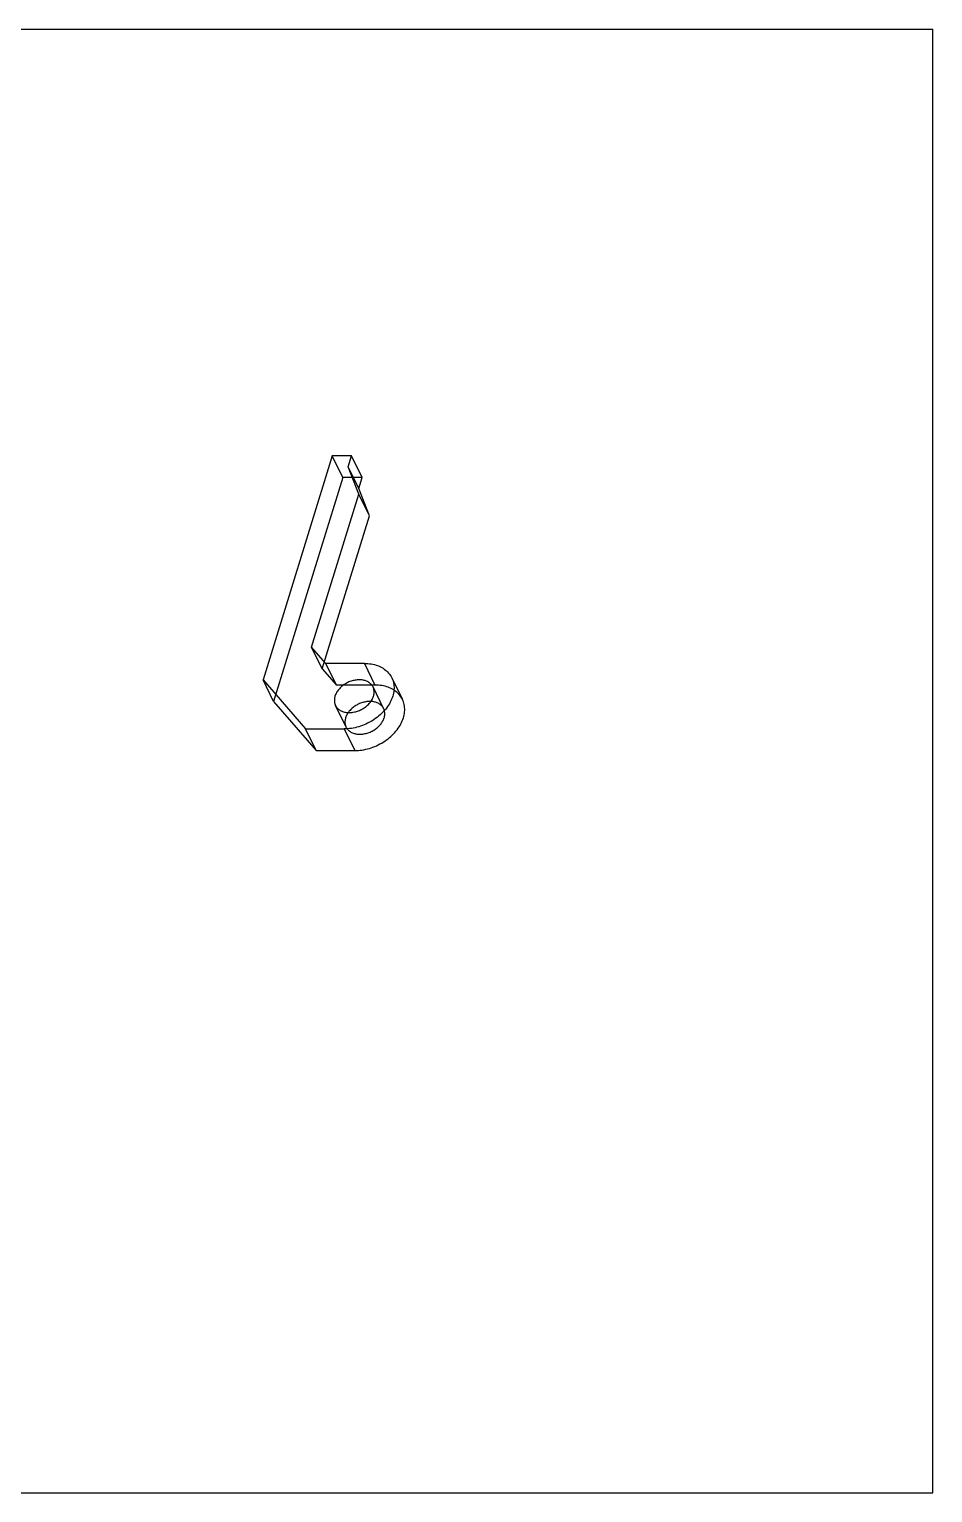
# Model space of a CAD drawing. Header units: millimetres. Extents: x 0 to 297, y 0 to 210.
# Drawn here: x 167.4 to 297, y 0 to 210 of the extents above; entities that cross this region are included whole.
import ezdxf

# ---------------------------------------------------------------- set-up
doc = ezdxf.new("R2010")
doc.units = ezdxf.units.MM
doc.header["$LTSCALE"] = 0.64311
doc.header["$MEASUREMENT"] = 0
doc.layers.get('0').update_dxf_attribs({"linetype": 'CONTINUOUS'})

msp = doc.modelspace()

# ---------------------------------------------------------------- linework, layer by layer
at = {"color": 7, "linetype": 'Continuous'}
for p, q in [((0, 210), (297, 210)), ((297, 0), (297, 210)), ((210.831, 148.768), (200.907, 116.652)), ((212.357, 145.66), (210.831, 148.768)), ((213.595, 148.768), (210.831, 148.768)), ((213.11, 147.202), (213.595, 148.768)), ((214.663, 143.285), (213.11, 147.202)), ((214.636, 144.094), (213.11, 147.202)), ((215.12, 145.66), (213.595, 148.768)), ((212.357, 145.66), (202.432, 113.544)), ((215.12, 145.66), (212.357, 145.66)), ((214.636, 144.094), (215.12, 145.66)), ((207.885, 121.352), (214.663, 143.285)), ((216.189, 140.177), (214.636, 144.094)), ((216.189, 140.177), (214.663, 143.285)), ((209.411, 118.244), (216.189, 140.177)), ((209.922, 119.002), (207.885, 121.352)), ((209.411, 118.244), (207.885, 121.352)), ((209.411, 118.244), (211.448, 115.894)), ((215.449, 119.002), (209.922, 119.002)), ((211.448, 115.894), (209.922, 119.002)), ((215.449, 119.002), (216.974, 115.894)), ((200.907, 116.652), (207.018, 109.602)), ((202.432, 113.544), (200.907, 116.652)), ((216.974, 115.894), (211.448, 115.894)), ((218.215, 112.516), (216.69, 115.624)), ((219.383, 116.945), (220.908, 113.837)), ((202.432, 113.544), (208.543, 106.494)), ((212.828, 109.872), (211.303, 112.98)), ((207.018, 109.602), (212.544, 109.602)), ((208.543, 106.494), (207.018, 109.602)), ((212.544, 109.602), (214.069, 106.494)), ((208.543, 106.494), (214.069, 106.494)), ((0, 0), (297, 0))]:
    msp.add_line(p, q, dxfattribs=at)
at = {"color": 7, "linetype": 'Continuous', "extrusion": (0, 0, 25.4)}
for points, knots in [([(215.449, 119.002), (215.78, 119.002), (216.426, 118.953), (217.34, 118.719), (218.144, 118.334), (218.81, 117.807), (219.311, 117.154), (219.626, 116.4), (219.743, 115.576), (219.66, 114.712), (219.385, 113.839), (218.928, 112.986), (218.305, 112.179), (217.539, 111.444), (216.655, 110.805), (215.682, 110.284), (214.652, 109.898), (213.601, 109.659), (212.892, 109.602), (212.544, 109.602)], [0, 0, 0, 0, 0.0609468, 0.1184674, 0.1725886, 0.2238455, 0.2732813, 0.3223096, 0.372433, 0.4249209, 0.4805885, 0.5397291, 0.6021574, 0.667303, 0.734316, 0.8021712, 0.8697684, 0.9360301, 1, 1, 1, 1]), ([(216.76, 114.302), (216.809, 114.46), (216.871, 114.78), (216.839, 115.257), (216.678, 115.695), (216.396, 116.069), (216.008, 116.36), (215.535, 116.559), (214.997, 116.658), (214.419, 116.655), (213.824, 116.551), (213.236, 116.351), (212.681, 116.063), (212.183, 115.7), (211.761, 115.276), (211.435, 114.81), (211.286, 114.472), (211.233, 114.302)], [0, 0, 0, 0, 0.0609671, 0.118445, 0.1741007, 0.2300843, 0.2884556, 0.3506607, 0.4173019, 0.4881756, 0.5624382, 0.6388029, 0.715733, 0.7916274, 0.8650037, 0.9346859, 1, 1, 1, 1]), ([(214.069, 106.494), (214.417, 106.494), (215.126, 106.551), (216.178, 106.79), (217.207, 107.176), (218.18, 107.697), (219.065, 108.336), (219.831, 109.071), (220.453, 109.878), (220.91, 110.731), (221.185, 111.604), (221.268, 112.468), (221.151, 113.292), (220.836, 114.046), (220.335, 114.698), (219.669, 115.226), (218.865, 115.611), (217.951, 115.845), (217.305, 115.894), (216.974, 115.894)], [0, 0, 0, 0, 0.0639699, 0.1302316, 0.1978288, 0.265684, 0.332697, 0.3978426, 0.4602709, 0.5194115, 0.5750791, 0.627567, 0.6776904, 0.7267187, 0.7761545, 0.8274114, 0.8815326, 0.9390532, 1, 1, 1, 1]), ([(211.233, 114.302), (211.184, 114.144), (211.122, 113.824), (211.154, 113.347), (211.315, 112.909), (211.597, 112.535), (211.985, 112.244), (212.458, 112.045), (212.995, 111.946), (213.574, 111.949), (214.169, 112.053), (214.757, 112.253), (215.312, 112.541), (215.81, 112.904), (216.232, 113.328), (216.558, 113.794), (216.707, 114.133), (216.76, 114.302)], [0, 0, 0, 0, 0.0609671, 0.118445, 0.1741007, 0.2300843, 0.2884556, 0.3506607, 0.4173019, 0.4881756, 0.5624382, 0.6388029, 0.715733, 0.7916274, 0.8650037, 0.9346859, 1, 1, 1, 1]), ([(218.285, 111.194), (218.334, 111.352), (218.396, 111.672), (218.364, 112.149), (218.203, 112.587), (217.921, 112.961), (217.533, 113.252), (217.06, 113.451), (216.523, 113.55), (215.944, 113.547), (215.349, 113.443), (214.761, 113.243), (214.207, 112.955), (213.708, 112.592), (213.286, 112.168), (212.96, 111.702), (212.811, 111.364), (212.758, 111.194)], [0, 0, 0, 0, 0.0609671, 0.118445, 0.1741007, 0.2300843, 0.2884556, 0.3506607, 0.4173019, 0.4881756, 0.5624382, 0.6388029, 0.715733, 0.7916274, 0.8650037, 0.9346859, 1, 1, 1, 1]), ([(212.758, 111.194), (212.71, 111.036), (212.648, 110.716), (212.679, 110.239), (212.84, 109.801), (213.122, 109.427), (213.51, 109.136), (213.983, 108.937), (214.521, 108.838), (215.099, 108.841), (215.694, 108.945), (216.282, 109.145), (216.837, 109.433), (217.335, 109.796), (217.757, 110.22), (218.083, 110.686), (218.232, 111.024), (218.285, 111.194)], [0, 0, 0, 0, 0.0609671, 0.118445, 0.1741007, 0.2300843, 0.2884556, 0.3506607, 0.4173019, 0.4881756, 0.5624382, 0.6388029, 0.715733, 0.7916274, 0.8650037, 0.9346859, 1, 1, 1, 1])]:
    msp.add_open_spline(points, degree=3, knots=knots, dxfattribs=at)

doc.saveas('drawing.dxf')
